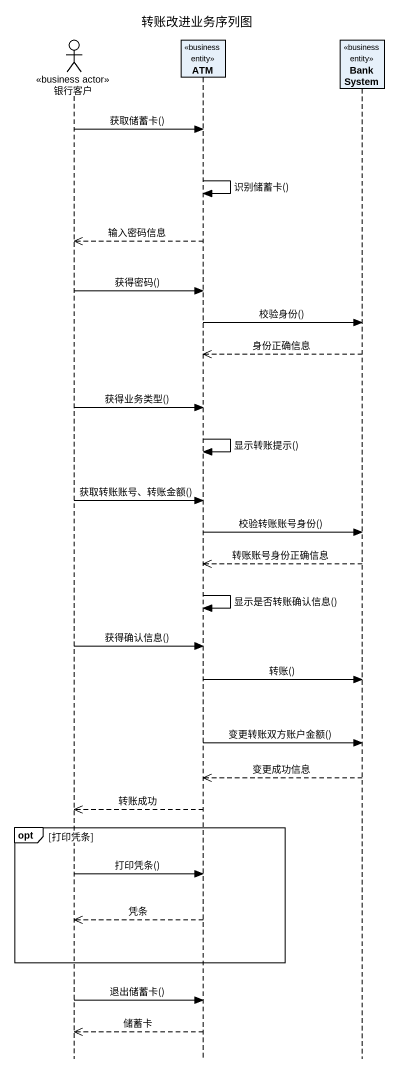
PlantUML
@startuml
title 转账改进业务序列图
hide footbox
actor 银行客户 <<business actor>>
participant ATM <<business entity>>
participant BankSystem <<business entity>>

银行客户 -> ATM : 获取储蓄卡()
ATM -> ATM : 识别储蓄卡()
ATM -->> 银行客户 : 输入密码信息
银行客户 -> ATM : 获得密码()
ATM -> BankSystem : 校验身份()
BankSystem -->> ATM : 身份正确信息
银行客户 -> ATM : 获得业务类型()
ATM -> ATM : 显示转账提示()
银行客户 -> ATM : 获取转账账号、转账金额()
ATM -> BankSystem : 校验转账账号身份()
BankSystem -->> ATM : 转账账号身份正确信息
ATM -> ATM : 显示是否转账确认信息()
银行客户 -> ATM : 获得确认信息()
ATM -> BankSystem : 转账()
ATM -> BankSystem : 变更转账双方账户金额()
BankSystem -->> ATM : 变更成功信息
ATM -->> 银行客户 : 转账成功
opt 打印凭条
  银行客户 -> ATM : 打印凭条()
  ATM -->> 银行客户 : 凭条
end
银行客户 -> ATM : 退出储蓄卡()
ATM -->> 银行客户 : 储蓄卡
@enduml
